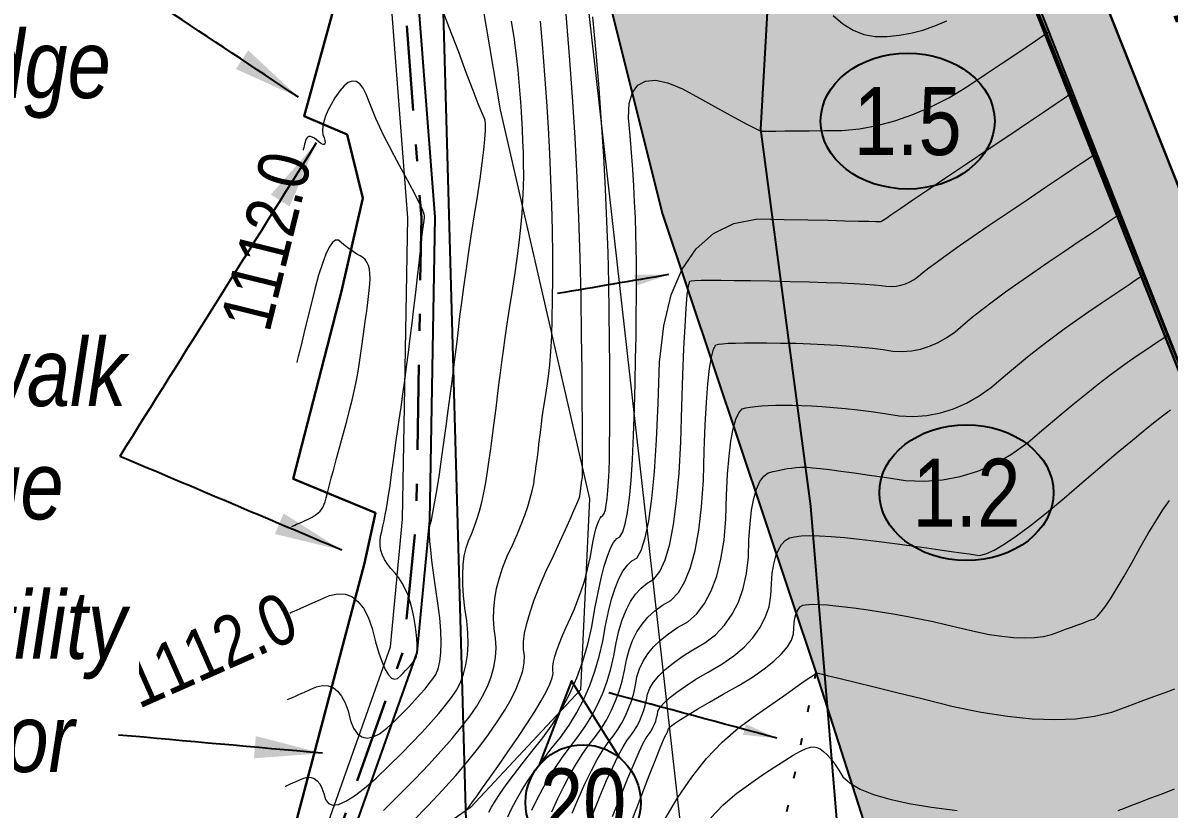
# Model space of a CAD drawing. Extents: x -19176 to -17597, y 5652440 to 5654285.
# Drawn here: x -17854.09 to -17837.2, y 5653167.01 to 5653178.59 of the extents above; entities that cross this region are included whole.
import ezdxf
from ezdxf.enums import TextEntityAlignment as Align

# ---------------------------------------------------------------- set-up
doc = ezdxf.new("R2010")
doc.units = 0
doc.header["$LTSCALE"] = 5
doc.linetypes.add('CENTERLINEX3', pattern=[5, 2.5, -1, 0.5, -1])
doc.linetypes.add('foc-TOPO', pattern=[1, 0.2, -0.8])
for name, color, linetype in [('AS-POWER-BURIED-ATCO PIPELINES', 241, 'foc-POWER_BURIED'), ('AS-ROADS', 254, 'Continuous'), ('CG-NOTES', 7, 'Continuous'), ('L-TITLEDB', 4, 'Continuous'), ('P-ELEVATION', 7, 'Continuous'), ('T-LOW-AREA', 48, 'foc-TOPO')]:
    doc.layers.add(name, color=color, linetype=linetype)
for name, color, linetype, lineweight, true_color in [('AS-STORM', 7, 'foc-STORM', 9, 0x29a300), ('AS-STRUCTURE', 7, 'Continuous', 30, 0x595959), ('AS-TELUS-ATCO PIPELINES', 7, 'foc-TEL', 9, 0xff9c38), ('C-TOPO-MAJR', 7, 'Continuous', 15, 0xd3aa5f), ('C-TOPO-MINR', 7, 'Continuous', 13, 0xe9d5af), ('EXISTING PIPE IP', 7, 'CENTERLINEX3', 30, 0x3800e0)]:
    doc.layers.add(name, color=color, linetype=linetype, lineweight=lineweight, true_color=true_color)
for name, color, linetype, true_color in [('AS-STRUCTURE-H', 7, 'Continuous', 0xa8a8a8), ('AS-STRUCTURE-T', 7, 'Continuous', 0x454545), ('C-TOPO-MAJR-TEXT', 7, 'Continuous', 0x644b1b)]:
    doc.layers.add(name, color=color, linetype=linetype, true_color=true_color)
doc.layers.add('T-ELEVATION', color=48, linetype='Continuous', lineweight=18)
doc.layers.add('T-TEXT', color=48, linetype='Continuous', lineweight=18)
doc.styles.add('0.50', font='ARIALN.TTF', dxfattribs={"height": 0.5})
doc.styles.add('1.0', font='ARIALN.TTF', dxfattribs={"height": 1})
doc.styles.add('80', font='ARIALN.TTF', dxfattribs={"height": 10})
doc.styles.add('80L', font='ARIALN.TTF', dxfattribs={"height": 10})
doc.styles.add('foc-LtypeFont', font='ARIALN.TTF', dxfattribs={"height": 7.35})
doc.styles.get("Standard").update_dxf_attribs({"font": 'ARIALN.TTF'})
doc.linetypes.add('foc-POWER_BURIED', pattern='A,10,-1,["P",foc-LtypeFont,S=0.2,R=0,X=-0.425,Y=-0.75],-2', length=13)
doc.linetypes.add('foc-STORM', pattern='A,10,-1,["ST",foc-LtypeFont,S=0.2,R=0,X=-0.5,Y=-0.75],-2.75', length=13.75)
doc.linetypes.add('foc-TEL', pattern='A,2,-1,["T",foc-LtypeFont,S=0.2,R=0,X=-0.425,Y=-0.75],-1.24,8', length=12.24)
doc.linetypes.add('foc-TOPO-flowdirection-NOLINE', pattern='A,0,[">",foc-LtypeFont,S=0.3,R=0,X=0,Y=-0.945],-20,[">",foc-LtypeFont,S=0.3,R=0,X=0,Y=-0.945],0', length=20)
doc.dimstyles.new('Compass 250', dxfattribs={"dimscale": 0.25, "dimtxt": 0.45, "dimasz": 2, "dimexe": 0.2, "dimexo": 0.0625, "dimgap": 0.5, "dimtad": 0, "dimtih": 1, "dimtoh": 1, "dimzin": 0, "dimdsep": 46, "dimtxsty": '0.50', "dimcen": 0.1, "dimse1": 1, "dimse2": 1, "dimclrd": 256, "dimclrt": 256, "dimaunit": 1, "dimadec": 4, "dimazin": 0, "dimtfac": 0.06, "dimtofl": 0, "dimtmove": 0, "dimatfit": 0, "dimfxl": 0.2, "dimtolj": 1, "dimtzin": 0, "dimlwd": -1, "dimarcsym": 0})
doc.dimstyles.new('Compass 500', dxfattribs={"dimscale": 0.5, "dimtxt": 0.9, "dimasz": 2, "dimexe": 0.2, "dimexo": 0.0625, "dimgap": 0.5, "dimtad": 0, "dimtih": 1, "dimtoh": 1, "dimzin": 0, "dimdsep": 46, "dimtxsty": '1.0', "dimcen": 0.1, "dimse1": 1, "dimse2": 1, "dimclrd": 256, "dimclrt": 256, "dimaunit": 1, "dimadec": 4, "dimazin": 0, "dimtfac": 0.06, "dimtofl": 0, "dimtmove": 0, "dimatfit": 0, "dimfxl": 0.2, "dimtolj": 1, "dimtzin": 0, "dimlwd": -1, "dimarcsym": 0})

# ---------------------------------------------------------------- blocks, each defined once
blk = doc.blocks.new('*U72')
at = {"layer": 'P-ELEVATION'}
h = blk.add_hatch(color=111, dxfattribs=at)
h.dxf.hatch_style = 1
edge = h.paths.add_edge_path()
edge.add_ellipse((0, 0), major_axis=(-12.83, 0), ratio=0.779302, start_angle=0, end_angle=360)
at = {"layer": 'P-ELEVATION', "color": 7, "flags": 128}
blk.add_lwpolyline([(0, 0, 12.5, 0, 0), (-21.62, -1.21, 0, 0, 0)], format="xyseb", dxfattribs=at)
at = {"layer": 'P-ELEVATION', "color": 7}
blk.add_ellipse((0, 0), major_axis=(-12.83, 0), ratio=0.779302, dxfattribs=at)
at = {"layer": 'P-ELEVATION', "style": '80'}
blk.add_attdef('ELEVATION', text='', height=10, dxfattribs=at).set_placement((0, 0), align=Align.MIDDLE_CENTER)
blk = doc.blocks.new('*U71')
at = {"layer": 'P-ELEVATION'}
h = blk.add_hatch(color=111, dxfattribs=at)
h.dxf.hatch_style = 1
edge = h.paths.add_edge_path()
edge.add_ellipse((0, 0), major_axis=(-12.83, 0), ratio=0.779302, start_angle=0, end_angle=360)
at = {"layer": 'P-ELEVATION', "color": 7, "flags": 128}
blk.add_lwpolyline([(0, 0, 12.5, 0, 0), (-22.94, -2.01, 0, 0, 0)], format="xyseb", dxfattribs=at)
at = {"layer": 'P-ELEVATION', "color": 7}
blk.add_ellipse((0, 0), major_axis=(-12.83, 0), ratio=0.779302, dxfattribs=at)
at = {"layer": 'P-ELEVATION', "style": '80'}
blk.add_attdef('ELEVATION', text='', height=10, dxfattribs=at).set_placement((0, 0), align=Align.MIDDLE_CENTER)
blk = doc.blocks.new('*U108')
at = {"layer": 'CG-NOTES', "color": 182}
blk.add_lwpolyline([(5.41, 6.54), (-1.7, 17.92), (-6.54, 5.41)], dxfattribs=at)
blk.add_circle((0, 0), 8.49, dxfattribs=at)
at = {"color": 182, "style": '80L'}
blk.add_attdef('#', text='', height=10, dxfattribs=at).set_placement((0, 0), align=Align.MIDDLE_CENTER)

msp = doc.modelspace()

# ---------------------------------------------------------------- hatches: boundary and pattern name
at = {"layer": 'AS-ROADS'}
h = msp.add_hatch(color=256, dxfattribs=at)
h.dxf.hatch_style = 1
h.paths.add_polyline_path([(-17840.001, 5653181.093), (-17842.223, 5653186.461), (-17843.867, 5653190.672), (-17846.072, 5653188.743), (-17848.06, 5653187.446), (-17846.232, 5653182.05), (-17844.662, 5653175.77), (-17842.4, 5653169.028), (-17840.078, 5653161.789), (-17839.028, 5653157.772), (-17837.646, 5653155.027), (-17834.845, 5653152.543), (-17831.983, 5653151.268), (-17828.673, 5653150.66), (-17821.175, 5653150.398), (-17813.473, 5653150.538), (-17810.145, 5653150.42), (-17811.091, 5653159.359), (-17821.638, 5653158.939), (-17829.943, 5653158.678), (-17830.923, 5653158.858), (-17831.391, 5653159.511), (-17833.314, 5653164.083), (-17834.986, 5653168.263), (-17836.41, 5653171.965)])
at = {"layer": 'AS-STRUCTURE-H'}
h = msp.add_hatch(color=256, dxfattribs=at)
h.dxf.hatch_style = 1
h.paths.add_polyline_path([(-17834.056, 5653168.633), (-17841.293, 5653186.831), (-17842.223, 5653186.461), (-17834.986, 5653168.263)])

# ---------------------------------------------------------------- linework, layer by layer
at = {"layer": 'AS-POWER-BURIED-ATCO PIPELINES', "ltscale": 0.1, "flags": 128}
for points in [[(-17842.356, 5653149.3), (-17842.04, 5653153.339), (-17841.73, 5653156.326), (-17841.623, 5653157.269), (-17841.679, 5653160.129), (-17841.923, 5653164.799), (-17842.478, 5653171.47), (-17843.212, 5653177.021), (-17843.006, 5653180.646), (-17842.461, 5653183.908), (-17843.217, 5653186.139)], [(-17849.695, 5653165.318), (-17848.279, 5653169.316), (-17848.092, 5653171.26), (-17848.014, 5653175.728), (-17848.481, 5653181.82), (-17848.65, 5653183.453)]]:
    msp.add_lwpolyline(points, dxfattribs=at)
at = {"layer": 'AS-ROADS', "flags": 128}
msp.add_lwpolyline([(-17848.06, 5653187.446), (-17846.232, 5653182.05), (-17844.662, 5653175.77), (-17842.4, 5653169.028), (-17840.078, 5653161.789), (-17839.028, 5653157.772), (-17837.646, 5653155.027), (-17834.845, 5653152.543), (-17831.983, 5653151.268), (-17828.673, 5653150.66), (-17821.175, 5653150.398), (-17813.473, 5653150.538), (-17810.145, 5653150.42), (-17811.091, 5653159.359), (-17821.638, 5653158.939), (-17829.943, 5653158.678), (-17830.923, 5653158.858), (-17831.391, 5653159.511), (-17833.314, 5653164.083), (-17834.986, 5653168.263), (-17836.41, 5653171.965), (-17840.001, 5653181.093), (-17842.223, 5653186.461), (-17843.867, 5653190.672)], dxfattribs=at)
at = {"layer": 'AS-STORM', "ltscale": 0.1, "flags": 128}
msp.add_lwpolyline([(-17847.039, 5653190.174), (-17842.334, 5653148.478), (-17801.054, 5653161.664), (-17801.618, 5653168.568)], dxfattribs=at)
at = {"layer": 'AS-STRUCTURE', "flags": 128}
msp.add_lwpolyline([(-17848.525, 5653187.15), (-17848.492, 5653182.497), (-17849.943, 5653177.217), (-17849.309, 5653176.946), (-17849.078, 5653176.007), (-17849.393, 5653174.64), (-17850.104, 5653171.873), (-17848.893, 5653171.376), (-17849.054, 5653170.633), (-17853.547, 5653153.642)], dxfattribs=at)
msp.add_lwpolyline([(-17834.056, 5653168.633), (-17841.293, 5653186.831), (-17842.223, 5653186.461), (-17834.986, 5653168.263)], close=True, dxfattribs=at)
at = {"layer": 'AS-TELUS-ATCO PIPELINES', "ltscale": 0.1, "flags": 128}
msp.add_lwpolyline([(-17850.076, 5653165.439), (-17848.672, 5653169.403), (-17848.491, 5653171.283), (-17848.415, 5653175.716), (-17848.88, 5653181.784), (-17849.055, 5653183.483)], dxfattribs=at)
at = {"layer": 'C-TOPO-MAJR', "flags": 128}
for points in [[(-17847.547, 5653167.006), (-17847.536, 5653167.016), (-17847.508, 5653167.053), (-17847.461, 5653167.117), (-17847.395, 5653167.208), (-17847.312, 5653167.325), (-17847.21, 5653167.47), (-17847.09, 5653167.641), (-17846.952, 5653167.84), (-17846.796, 5653168.065), (-17846.66, 5653168.267), (-17846.544, 5653168.448), (-17846.449, 5653168.605), (-17846.375, 5653168.74), (-17846.32, 5653168.853), (-17846.286, 5653168.944), (-17846.273, 5653169.011), (-17846.28, 5653169.057), (-17846.278, 5653169.113), (-17846.267, 5653169.181), (-17846.248, 5653169.261), (-17846.219, 5653169.352), (-17846.182, 5653169.454), (-17846.137, 5653169.567), (-17846.082, 5653169.692), (-17846.019, 5653169.828), (-17845.961, 5653169.963), (-17845.908, 5653170.095), (-17845.86, 5653170.226), (-17845.818, 5653170.355), (-17845.782, 5653170.483), (-17845.75, 5653170.608), (-17845.724, 5653170.732), (-17845.704, 5653170.854), (-17845.683, 5653170.963), (-17845.663, 5653171.057), (-17845.642, 5653171.138), (-17845.621, 5653171.205), (-17845.601, 5653171.258), (-17845.58, 5653171.297), (-17845.56, 5653171.322), (-17845.539, 5653171.334), (-17845.521, 5653171.366), (-17845.504, 5653171.419), (-17845.49, 5653171.492), (-17845.477, 5653171.586), (-17845.466, 5653171.701), (-17845.457, 5653171.835), (-17845.45, 5653171.991), (-17845.445, 5653172.167), (-17845.442, 5653172.376), (-17845.439, 5653172.617), (-17845.438, 5653172.892), (-17845.439, 5653173.199), (-17845.44, 5653173.539), (-17845.443, 5653173.912), (-17845.447, 5653174.318), (-17845.453, 5653174.756), (-17845.464, 5653175.206), (-17845.48, 5653175.668), (-17845.501, 5653176.141), (-17845.528, 5653176.625), (-17845.56, 5653177.122), (-17845.597, 5653177.629), (-17845.639, 5653178.148), (-17845.686, 5653178.679)], [(-17842.145, 5653178.699), (-17842.002, 5653178.574), (-17841.852, 5653178.48), (-17841.693, 5653178.418), (-17841.526, 5653178.388), (-17841.351, 5653178.389), (-17841.176, 5653178.406), (-17841, 5653178.437), (-17840.824, 5653178.483), (-17840.648, 5653178.543), (-17840.471, 5653178.619)], [(-17850.155, 5653169.899), (-17850.155, 5653169.899), (-17850.139, 5653169.906), (-17850.106, 5653169.921), (-17850.057, 5653169.942), (-17849.992, 5653169.971), (-17849.911, 5653170.007), (-17849.814, 5653170.05), (-17849.7, 5653170.1), (-17849.57, 5653170.158), (-17849.45, 5653170.184), (-17849.34, 5653170.178), (-17849.24, 5653170.14), (-17849.15, 5653170.071), (-17849.07, 5653169.97), (-17849, 5653169.837), (-17848.94, 5653169.673), (-17848.891, 5653169.477), (-17848.842, 5653169.31), (-17848.794, 5653169.174), (-17848.747, 5653169.066), (-17848.7, 5653168.989), (-17848.655, 5653168.941), (-17848.61, 5653168.923), (-17848.567, 5653168.934), (-17848.524, 5653168.976), (-17848.485, 5653169.014), (-17848.448, 5653169.051), (-17848.415, 5653169.086), (-17848.386, 5653169.118), (-17848.36, 5653169.148), (-17848.337, 5653169.176), (-17848.317, 5653169.201), (-17848.301, 5653169.225), (-17848.289, 5653169.26), (-17848.281, 5653169.307), (-17848.278, 5653169.367), (-17848.279, 5653169.438), (-17848.284, 5653169.521), (-17848.294, 5653169.617), (-17848.307, 5653169.724), (-17848.326, 5653169.843), (-17848.349, 5653169.956), (-17848.378, 5653170.062), (-17848.412, 5653170.16), (-17848.452, 5653170.253), (-17848.496, 5653170.338), (-17848.547, 5653170.417), (-17848.602, 5653170.488), (-17848.663, 5653170.553), (-17848.715, 5653170.619), (-17848.756, 5653170.686), (-17848.788, 5653170.753), (-17848.81, 5653170.821), (-17848.822, 5653170.89), (-17848.824, 5653170.959), (-17848.816, 5653171.03), (-17848.799, 5653171.101), (-17848.781, 5653171.177), (-17848.764, 5653171.258), (-17848.748, 5653171.345), (-17848.731, 5653171.437), (-17848.715, 5653171.533), (-17848.698, 5653171.636), (-17848.682, 5653171.743), (-17848.667, 5653171.855), (-17848.649, 5653171.978), (-17848.631, 5653172.111), (-17848.61, 5653172.254), (-17848.589, 5653172.407), (-17848.566, 5653172.571), (-17848.541, 5653172.744), (-17848.515, 5653172.928), (-17848.487, 5653173.122), (-17848.46, 5653173.321), (-17848.433, 5653173.525), (-17848.406, 5653173.734), (-17848.379, 5653173.947), (-17848.352, 5653174.165), (-17848.325, 5653174.388), (-17848.299, 5653174.616), (-17848.272, 5653174.849), (-17848.249, 5653175.055), (-17848.228, 5653175.234), (-17848.211, 5653175.386), (-17848.196, 5653175.51), (-17848.185, 5653175.608), (-17848.176, 5653175.679), (-17848.171, 5653175.723), (-17848.168, 5653175.74), (-17848.176, 5653175.774), (-17848.195, 5653175.824), (-17848.225, 5653175.892), (-17848.266, 5653175.977), (-17848.318, 5653176.079), (-17848.381, 5653176.198), (-17848.454, 5653176.334), (-17848.539, 5653176.487), (-17848.618, 5653176.635), (-17848.692, 5653176.778), (-17848.761, 5653176.917), (-17848.825, 5653177.051), (-17848.884, 5653177.181), (-17848.937, 5653177.305), (-17848.985, 5653177.425), (-17849.028, 5653177.541), (-17849.075, 5653177.629), (-17849.124, 5653177.69), (-17849.177, 5653177.723), (-17849.233, 5653177.73), (-17849.292, 5653177.709), (-17849.354, 5653177.661), (-17849.419, 5653177.586), (-17849.488, 5653177.484), (-17849.546, 5653177.388), (-17849.593, 5653177.298), (-17849.629, 5653177.215), (-17849.654, 5653177.138), (-17849.669, 5653177.068), (-17849.672, 5653177.004), (-17849.665, 5653176.946), (-17849.647, 5653176.895), (-17849.637, 5653176.854), (-17849.633, 5653176.824), (-17849.636, 5653176.805), (-17849.646, 5653176.796), (-17849.663, 5653176.797), (-17849.688, 5653176.809), (-17849.719, 5653176.831), (-17849.758, 5653176.864), (-17849.792, 5653176.889), (-17849.823, 5653176.905), (-17849.85, 5653176.913), (-17849.874, 5653176.913), (-17849.893, 5653176.904), (-17849.909, 5653176.888), (-17849.921, 5653176.863), (-17849.929, 5653176.829), (-17849.936, 5653176.8), (-17849.942, 5653176.775), (-17849.948, 5653176.754), (-17849.952, 5653176.737), (-17849.955, 5653176.725), (-17849.957, 5653176.717), (-17849.958, 5653176.712), (-17849.958, 5653176.712)], [(-17843.953, 5653166.877), (-17843.766, 5653167.074), (-17843.568, 5653167.246), (-17843.361, 5653167.394), (-17843.174, 5653167.524), (-17843.007, 5653167.636), (-17842.861, 5653167.73), (-17842.735, 5653167.806), (-17842.629, 5653167.863), (-17842.544, 5653167.903), (-17842.479, 5653167.925), (-17842.434, 5653167.929), (-17842.387, 5653167.919), (-17842.338, 5653167.897), (-17842.288, 5653167.861), (-17842.235, 5653167.812), (-17842.18, 5653167.75), (-17842.123, 5653167.675), (-17842.065, 5653167.587), (-17842.004, 5653167.485), (-17841.898, 5653167.392), (-17841.747, 5653167.306), (-17841.552, 5653167.227), (-17841.312, 5653167.157), (-17841.026, 5653167.094), (-17840.696, 5653167.039), (-17840.321, 5653166.991)], [(-17837.948, 5653166.992), (-17837.855, 5653167.028), (-17837.744, 5653167.071), (-17837.615, 5653167.12), (-17837.467, 5653167.176), (-17837.3, 5653167.239), (-17837.115, 5653167.309)]]:
    msp.add_lwpolyline(points, dxfattribs=at)
at = {"layer": 'C-TOPO-MINR', "flags": 128}
for points in [[(-17850.188, 5653168.624), (-17850.188, 5653168.624), (-17850.176, 5653168.629), (-17850.152, 5653168.64), (-17850.116, 5653168.656), (-17850.069, 5653168.677), (-17850.009, 5653168.703), (-17849.937, 5653168.735), (-17849.854, 5653168.772), (-17849.758, 5653168.814), (-17849.67, 5653168.833), (-17849.589, 5653168.828), (-17849.516, 5653168.801), (-17849.45, 5653168.75), (-17849.392, 5653168.676), (-17849.34, 5653168.578), (-17849.296, 5653168.458), (-17849.26, 5653168.314), (-17849.213, 5653168.202), (-17849.157, 5653168.122), (-17849.09, 5653168.074), (-17849.014, 5653168.058), (-17848.927, 5653168.074), (-17848.831, 5653168.122), (-17848.724, 5653168.202), (-17848.607, 5653168.314), (-17848.5, 5653168.42), (-17848.401, 5653168.52), (-17848.312, 5653168.614), (-17848.231, 5653168.702), (-17848.16, 5653168.783), (-17848.098, 5653168.859), (-17848.044, 5653168.929), (-17848, 5653168.993), (-17847.966, 5653169.078), (-17847.942, 5653169.185), (-17847.927, 5653169.313), (-17847.923, 5653169.463), (-17847.929, 5653169.635), (-17847.945, 5653169.828), (-17847.97, 5653170.043), (-17848.006, 5653170.279), (-17848.036, 5653170.489), (-17848.06, 5653170.672), (-17848.078, 5653170.829), (-17848.091, 5653170.959), (-17848.097, 5653171.063), (-17848.097, 5653171.141), (-17848.092, 5653171.191), (-17848.08, 5653171.216), (-17848.066, 5653171.268), (-17848.049, 5653171.348), (-17848.029, 5653171.456), (-17848.005, 5653171.591), (-17847.979, 5653171.755), (-17847.95, 5653171.946), (-17847.918, 5653172.165), (-17847.883, 5653172.411), (-17847.85, 5653172.649), (-17847.819, 5653172.879), (-17847.789, 5653173.099), (-17847.762, 5653173.311), (-17847.736, 5653173.515), (-17847.712, 5653173.71), (-17847.69, 5653173.896), (-17847.67, 5653174.073), (-17847.647, 5653174.266), (-17847.62, 5653174.473), (-17847.59, 5653174.695), (-17847.557, 5653174.933), (-17847.52, 5653175.185), (-17847.48, 5653175.452), (-17847.437, 5653175.734), (-17847.39, 5653176.031), (-17847.351, 5653176.294), (-17847.319, 5653176.523), (-17847.295, 5653176.717), (-17847.278, 5653176.878), (-17847.269, 5653177.004), (-17847.268, 5653177.096), (-17847.273, 5653177.154), (-17847.287, 5653177.178), (-17847.321, 5653177.26), (-17847.376, 5653177.398), (-17847.451, 5653177.593), (-17847.548, 5653177.845), (-17847.665, 5653178.155), (-17847.803, 5653178.521), (-17847.962, 5653178.944)], [(-17850.221, 5653167.349), (-17850.221, 5653167.349), (-17850.213, 5653167.352), (-17850.198, 5653167.359), (-17850.175, 5653167.369), (-17850.145, 5653167.382), (-17850.107, 5653167.399), (-17850.061, 5653167.419), (-17850.008, 5653167.443), (-17849.947, 5653167.47), (-17849.891, 5653167.482), (-17849.839, 5653167.479), (-17849.793, 5653167.461), (-17849.751, 5653167.429), (-17849.713, 5653167.382), (-17849.68, 5653167.32), (-17849.653, 5653167.243), (-17849.629, 5653167.151), (-17849.585, 5653167.093), (-17849.52, 5653167.07), (-17849.434, 5653167.082), (-17849.327, 5653167.127), (-17849.199, 5653167.207), (-17849.051, 5653167.321), (-17848.881, 5653167.47), (-17848.691, 5653167.652), (-17848.515, 5653167.825), (-17848.354, 5653167.989), (-17848.208, 5653168.142), (-17848.077, 5653168.285), (-17847.96, 5653168.419), (-17847.858, 5653168.543), (-17847.771, 5653168.657), (-17847.699, 5653168.761), (-17847.639, 5653168.875), (-17847.592, 5653169.001), (-17847.558, 5653169.136), (-17847.536, 5653169.283), (-17847.527, 5653169.439), (-17847.53, 5653169.607), (-17847.546, 5653169.785), (-17847.575, 5653169.973), (-17847.594, 5653170.15), (-17847.605, 5653170.315), (-17847.606, 5653170.468), (-17847.598, 5653170.61), (-17847.582, 5653170.74), (-17847.556, 5653170.857), (-17847.521, 5653170.964), (-17847.477, 5653171.058), (-17847.436, 5653171.162), (-17847.397, 5653171.275), (-17847.36, 5653171.398), (-17847.326, 5653171.53), (-17847.295, 5653171.671), (-17847.266, 5653171.822), (-17847.239, 5653171.983), (-17847.215, 5653172.153), (-17847.192, 5653172.316), (-17847.171, 5653172.474), (-17847.15, 5653172.626), (-17847.131, 5653172.772), (-17847.114, 5653172.913), (-17847.097, 5653173.047), (-17847.082, 5653173.175), (-17847.068, 5653173.297), (-17847.051, 5653173.436), (-17847.031, 5653173.592), (-17847.007, 5653173.764), (-17846.98, 5653173.953), (-17846.95, 5653174.158), (-17846.916, 5653174.38), (-17846.879, 5653174.619), (-17846.839, 5653174.874), (-17846.805, 5653175.118), (-17846.775, 5653175.351), (-17846.751, 5653175.573), (-17846.732, 5653175.783), (-17846.718, 5653175.982), (-17846.71, 5653176.17), (-17846.707, 5653176.347), (-17846.709, 5653176.512), (-17846.712, 5653176.679), (-17846.718, 5653176.848), (-17846.725, 5653177.018), (-17846.734, 5653177.189), (-17846.745, 5653177.363), (-17846.758, 5653177.538), (-17846.772, 5653177.714), (-17846.788, 5653177.893), (-17846.812, 5653178.102), (-17846.845, 5653178.342), (-17846.885, 5653178.613)], [(-17848.774, 5653166.991), (-17848.531, 5653167.231), (-17848.307, 5653167.457), (-17848.104, 5653167.67), (-17847.922, 5653167.869), (-17847.76, 5653168.054), (-17847.619, 5653168.226), (-17847.498, 5653168.384), (-17847.398, 5653168.529), (-17847.313, 5653168.673), (-17847.243, 5653168.816), (-17847.188, 5653168.959), (-17847.149, 5653169.102), (-17847.125, 5653169.244), (-17847.115, 5653169.386), (-17847.122, 5653169.527), (-17847.143, 5653169.668), (-17847.152, 5653169.812), (-17847.149, 5653169.958), (-17847.134, 5653170.108), (-17847.106, 5653170.26), (-17847.066, 5653170.416), (-17847.014, 5653170.574), (-17846.95, 5653170.736), (-17846.874, 5653170.9), (-17846.805, 5653171.055), (-17846.744, 5653171.202), (-17846.692, 5653171.34), (-17846.647, 5653171.468), (-17846.61, 5653171.588), (-17846.581, 5653171.699), (-17846.56, 5653171.801), (-17846.547, 5653171.894), (-17846.534, 5653171.984), (-17846.522, 5653172.07), (-17846.511, 5653172.154), (-17846.501, 5653172.234), (-17846.491, 5653172.31), (-17846.482, 5653172.384), (-17846.474, 5653172.454), (-17846.466, 5653172.521), (-17846.457, 5653172.597), (-17846.446, 5653172.683), (-17846.433, 5653172.777), (-17846.418, 5653172.88), (-17846.401, 5653172.993), (-17846.383, 5653173.115), (-17846.363, 5653173.245), (-17846.341, 5653173.385), (-17846.322, 5653173.554), (-17846.307, 5653173.751), (-17846.295, 5653173.977), (-17846.286, 5653174.231), (-17846.281, 5653174.514), (-17846.279, 5653174.825), (-17846.28, 5653175.165), (-17846.285, 5653175.534), (-17846.294, 5653175.906), (-17846.306, 5653176.282), (-17846.322, 5653176.661), (-17846.342, 5653177.044), (-17846.366, 5653177.431), (-17846.394, 5653177.821), (-17846.426, 5653178.215), (-17846.462, 5653178.612)], [(-17848.341, 5653166.833), (-17848.114, 5653167.066), (-17847.903, 5653167.292), (-17847.709, 5653167.509), (-17847.531, 5653167.718), (-17847.37, 5653167.919), (-17847.225, 5653168.112), (-17847.097, 5653168.297), (-17846.986, 5653168.47), (-17846.894, 5653168.632), (-17846.819, 5653168.782), (-17846.762, 5653168.921), (-17846.722, 5653169.049), (-17846.701, 5653169.165), (-17846.697, 5653169.269), (-17846.711, 5653169.362), (-17846.71, 5653169.473), (-17846.693, 5653169.601), (-17846.661, 5653169.747), (-17846.614, 5653169.911), (-17846.551, 5653170.092), (-17846.473, 5653170.291), (-17846.379, 5653170.508), (-17846.27, 5653170.742), (-17846.175, 5653170.949), (-17846.092, 5653171.129), (-17846.023, 5653171.281), (-17845.968, 5653171.407), (-17845.925, 5653171.505), (-17845.896, 5653171.575), (-17845.881, 5653171.619), (-17845.878, 5653171.635), (-17845.876, 5653171.651), (-17845.874, 5653171.666), (-17845.872, 5653171.681), (-17845.87, 5653171.695), (-17845.869, 5653171.708), (-17845.867, 5653171.721), (-17845.866, 5653171.733), (-17845.864, 5653171.745), (-17845.863, 5653171.758), (-17845.861, 5653171.773), (-17845.858, 5653171.79), (-17845.856, 5653171.808), (-17845.853, 5653171.828), (-17845.85, 5653171.849), (-17845.846, 5653171.872), (-17845.842, 5653171.896), (-17845.84, 5653171.989), (-17845.839, 5653172.151), (-17845.839, 5653172.381), (-17845.841, 5653172.679), (-17845.844, 5653173.045), (-17845.848, 5653173.481), (-17845.854, 5653173.984), (-17845.862, 5653174.556), (-17845.875, 5653175.133), (-17845.894, 5653175.716), (-17845.919, 5653176.305), (-17845.951, 5653176.899), (-17845.988, 5653177.499), (-17846.031, 5653178.104), (-17846.08, 5653178.715)], [(-17847.222, 5653166.968), (-17847.184, 5653167.041), (-17847.128, 5653167.131), (-17847.055, 5653167.241), (-17846.964, 5653167.368), (-17846.855, 5653167.514), (-17846.729, 5653167.677), (-17846.586, 5653167.86), (-17846.425, 5653168.06), (-17846.278, 5653168.269), (-17846.146, 5653168.486), (-17846.028, 5653168.712), (-17845.925, 5653168.946), (-17845.836, 5653169.188), (-17845.762, 5653169.439), (-17845.702, 5653169.698), (-17845.657, 5653169.966), (-17845.611, 5653170.203), (-17845.566, 5653170.411), (-17845.52, 5653170.588), (-17845.474, 5653170.735), (-17845.428, 5653170.852), (-17845.382, 5653170.938), (-17845.336, 5653170.995), (-17845.289, 5653171.021), (-17845.247, 5653171.094), (-17845.21, 5653171.214), (-17845.176, 5653171.381), (-17845.147, 5653171.593), (-17845.123, 5653171.853), (-17845.103, 5653172.159), (-17845.087, 5653172.512), (-17845.076, 5653172.912), (-17845.066, 5653173.288), (-17845.058, 5653173.641), (-17845.052, 5653173.971), (-17845.048, 5653174.278), (-17845.046, 5653174.562), (-17845.045, 5653174.823), (-17845.046, 5653175.06), (-17845.048, 5653175.275), (-17845.054, 5653175.494), (-17845.062, 5653175.72), (-17845.072, 5653175.951), (-17845.085, 5653176.188), (-17845.101, 5653176.43), (-17845.119, 5653176.679), (-17845.139, 5653176.932), (-17845.163, 5653177.192), (-17845.152, 5653177.401), (-17845.106, 5653177.561), (-17845.027, 5653177.672), (-17844.914, 5653177.732), (-17844.766, 5653177.743), (-17844.584, 5653177.705), (-17844.368, 5653177.616), (-17844.117, 5653177.478), (-17843.897, 5653177.358), (-17843.708, 5653177.254), (-17843.548, 5653177.168), (-17843.419, 5653177.099), (-17843.32, 5653177.047), (-17843.251, 5653177.012), (-17843.212, 5653176.995), (-17843.204, 5653176.995), (-17843.164, 5653176.995), (-17843.094, 5653176.995), (-17842.992, 5653176.996), (-17842.859, 5653176.997), (-17842.695, 5653176.998), (-17842.5, 5653177), (-17842.274, 5653177.002), (-17842.017, 5653177.005), (-17841.758, 5653177.029), (-17841.498, 5653177.076), (-17841.236, 5653177.145), (-17840.973, 5653177.237), (-17840.709, 5653177.351), (-17840.442, 5653177.487), (-17840.175, 5653177.645), (-17839.906, 5653177.826), (-17839.67, 5653177.984), (-17839.469, 5653178.12), (-17839.301, 5653178.233), (-17839.166, 5653178.323), (-17839.065, 5653178.391), (-17838.998, 5653178.436), (-17838.964, 5653178.459), (-17838.964, 5653178.459)], [(-17850.122, 5653171.175), (-17850.122, 5653171.175), (-17850.115, 5653171.178), (-17850.101, 5653171.184), (-17850.08, 5653171.193), (-17850.053, 5653171.205), (-17850.018, 5653171.221), (-17849.976, 5653171.239), (-17849.928, 5653171.26), (-17849.872, 5653171.285), (-17849.823, 5653171.311), (-17849.779, 5653171.339), (-17849.741, 5653171.368), (-17849.708, 5653171.399), (-17849.681, 5653171.431), (-17849.66, 5653171.465), (-17849.645, 5653171.5), (-17849.635, 5653171.538), (-17849.62, 5653171.594), (-17849.6, 5653171.671), (-17849.574, 5653171.767), (-17849.543, 5653171.884), (-17849.506, 5653172.019), (-17849.464, 5653172.175), (-17849.416, 5653172.35), (-17849.363, 5653172.546), (-17849.315, 5653172.725), (-17849.273, 5653172.887), (-17849.236, 5653173.034), (-17849.205, 5653173.164), (-17849.179, 5653173.278), (-17849.159, 5653173.376), (-17849.144, 5653173.458), (-17849.135, 5653173.524), (-17849.126, 5653173.59), (-17849.116, 5653173.657), (-17849.107, 5653173.725), (-17849.097, 5653173.794), (-17849.087, 5653173.863), (-17849.077, 5653173.934), (-17849.067, 5653174.005), (-17849.057, 5653174.077), (-17849.047, 5653174.151), (-17849.036, 5653174.228), (-17849.026, 5653174.307), (-17849.016, 5653174.389), (-17849.006, 5653174.473), (-17848.995, 5653174.559), (-17848.985, 5653174.648), (-17848.975, 5653174.739), (-17848.971, 5653174.821), (-17848.973, 5653174.895), (-17848.981, 5653174.96), (-17848.996, 5653175.016), (-17849.017, 5653175.064), (-17849.044, 5653175.103), (-17849.078, 5653175.134), (-17849.117, 5653175.156), (-17849.157, 5653175.179), (-17849.197, 5653175.204), (-17849.237, 5653175.231), (-17849.277, 5653175.259), (-17849.317, 5653175.289), (-17849.357, 5653175.32), (-17849.397, 5653175.353), (-17849.437, 5653175.387), (-17849.48, 5653175.388), (-17849.525, 5653175.353), (-17849.572, 5653175.285), (-17849.622, 5653175.182), (-17849.674, 5653175.045), (-17849.729, 5653174.873), (-17849.786, 5653174.667), (-17849.845, 5653174.427), (-17849.897, 5653174.217), (-17849.941, 5653174.036), (-17849.978, 5653173.886), (-17850.008, 5653173.766), (-17850.03, 5653173.676), (-17850.045, 5653173.616), (-17850.052, 5653173.586), (-17850.052, 5653173.586)], [(-17845.398, 5653166.904), (-17845.277, 5653167.209), (-17845.172, 5653167.469), (-17845.081, 5653167.684), (-17845.006, 5653167.855), (-17844.946, 5653167.981), (-17844.901, 5653168.063), (-17844.871, 5653168.1), (-17844.844, 5653168.139), (-17844.819, 5653168.179), (-17844.798, 5653168.221), (-17844.778, 5653168.264), (-17844.762, 5653168.309), (-17844.748, 5653168.356), (-17844.737, 5653168.404), (-17844.729, 5653168.454), (-17844.696, 5653168.511), (-17844.639, 5653168.577), (-17844.558, 5653168.652), (-17844.453, 5653168.734), (-17844.323, 5653168.824), (-17844.169, 5653168.923), (-17843.991, 5653169.03), (-17843.788, 5653169.145), (-17843.611, 5653169.268), (-17843.458, 5653169.398), (-17843.329, 5653169.535), (-17843.226, 5653169.679), (-17843.147, 5653169.831), (-17843.092, 5653169.99), (-17843.063, 5653170.156), (-17843.058, 5653170.33), (-17843.045, 5653170.484), (-17843.023, 5653170.619), (-17842.993, 5653170.735), (-17842.954, 5653170.831), (-17842.908, 5653170.908), (-17842.853, 5653170.966), (-17842.789, 5653171.004), (-17842.717, 5653171.022), (-17842.62, 5653171.034), (-17842.498, 5653171.039), (-17842.35, 5653171.037), (-17842.178, 5653171.028), (-17841.98, 5653171.011), (-17841.758, 5653170.988), (-17841.51, 5653170.958), (-17841.236, 5653170.921), (-17840.989, 5653170.887), (-17840.768, 5653170.857), (-17840.574, 5653170.83), (-17840.405, 5653170.807), (-17840.262, 5653170.787), (-17840.145, 5653170.77), (-17840.055, 5653170.757), (-17839.99, 5653170.747), (-17839.897, 5653170.77), (-17839.776, 5653170.825), (-17839.626, 5653170.914), (-17839.447, 5653171.034), (-17839.24, 5653171.188), (-17839.005, 5653171.374), (-17838.741, 5653171.592), (-17838.448, 5653171.844), (-17838.184, 5653172.069), (-17837.947, 5653172.27), (-17837.737, 5653172.445), (-17837.556, 5653172.594), (-17837.402, 5653172.718), (-17837.275, 5653172.817), (-17837.177, 5653172.89)], [(-17845.1, 5653166.881), (-17844.968, 5653167.221), (-17844.858, 5653167.507), (-17844.767, 5653167.737), (-17844.698, 5653167.912), (-17844.649, 5653168.032), (-17844.62, 5653168.097), (-17844.612, 5653168.107), (-17844.605, 5653168.117), (-17844.598, 5653168.128), (-17844.593, 5653168.139), (-17844.587, 5653168.151), (-17844.583, 5653168.163), (-17844.579, 5653168.175), (-17844.576, 5653168.188), (-17844.574, 5653168.201), (-17844.544, 5653168.229), (-17844.485, 5653168.272), (-17844.398, 5653168.329), (-17844.282, 5653168.4), (-17844.139, 5653168.487), (-17843.967, 5653168.587), (-17843.767, 5653168.703), (-17843.538, 5653168.833), (-17843.338, 5653168.957), (-17843.166, 5653169.076), (-17843.023, 5653169.19), (-17842.907, 5653169.298), (-17842.82, 5653169.401), (-17842.761, 5653169.499), (-17842.73, 5653169.591), (-17842.728, 5653169.677), (-17842.721, 5653169.754), (-17842.71, 5653169.821), (-17842.695, 5653169.879), (-17842.676, 5653169.927), (-17842.653, 5653169.965), (-17842.626, 5653169.994), (-17842.594, 5653170.013), (-17842.558, 5653170.022), (-17842.504, 5653170.027), (-17842.433, 5653170.028), (-17842.344, 5653170.025), (-17842.237, 5653170.018), (-17842.112, 5653170.006), (-17841.969, 5653169.99), (-17841.809, 5653169.97), (-17841.63, 5653169.946), (-17841.448, 5653169.918), (-17841.261, 5653169.887), (-17841.07, 5653169.852), (-17840.874, 5653169.814), (-17840.674, 5653169.772), (-17840.47, 5653169.727), (-17840.261, 5653169.678), (-17840.049, 5653169.626), (-17839.849, 5653169.585), (-17839.663, 5653169.556), (-17839.489, 5653169.538), (-17839.329, 5653169.532), (-17839.182, 5653169.537), (-17839.049, 5653169.554), (-17838.928, 5653169.583), (-17838.821, 5653169.623), (-17838.723, 5653169.659), (-17838.634, 5653169.692), (-17838.555, 5653169.721), (-17838.485, 5653169.747), (-17838.424, 5653169.769), (-17838.373, 5653169.787), (-17838.331, 5653169.802), (-17838.298, 5653169.813), (-17838.254, 5653169.851), (-17838.198, 5653169.916), (-17838.131, 5653170.007), (-17838.052, 5653170.125), (-17837.962, 5653170.27), (-17837.86, 5653170.441), (-17837.746, 5653170.64), (-17837.622, 5653170.865), (-17837.504, 5653171.069), (-17837.393, 5653171.253), (-17837.289, 5653171.416), (-17837.191, 5653171.558)], [(-17844.632, 5653166.853), (-17844.438, 5653167.184), (-17844.232, 5653167.484), (-17844.014, 5653167.755), (-17843.785, 5653167.996), (-17843.543, 5653168.207), (-17843.289, 5653168.388), (-17843.067, 5653168.546), (-17842.876, 5653168.682), (-17842.716, 5653168.794), (-17842.587, 5653168.885), (-17842.49, 5653168.952), (-17842.424, 5653168.996), (-17842.389, 5653169.018), (-17842.386, 5653169.017), (-17842.327, 5653169.003), (-17842.214, 5653168.975), (-17842.046, 5653168.934), (-17841.822, 5653168.879), (-17841.544, 5653168.811), (-17841.211, 5653168.729), (-17840.823, 5653168.634), (-17840.381, 5653168.525), (-17839.965, 5653168.44), (-17839.576, 5653168.38), (-17839.215, 5653168.343), (-17838.881, 5653168.331), (-17838.574, 5653168.343), (-17838.294, 5653168.379), (-17838.041, 5653168.439), (-17837.816, 5653168.523), (-17837.61, 5653168.599), (-17837.424, 5653168.668), (-17837.257, 5653168.73), (-17837.11, 5653168.784)]]:
    msp.add_lwpolyline(points, dxfattribs=at)
at = {"layer": 'L-TITLEDB', "flags": 128}
for points in [[(-17799.831, 5653172.099), (-17809.682, 5653160.287), (-17831.185, 5653158.903), (-17843.346, 5653189.308)], [(-17846.784, 5653139.351), (-17848.09, 5653185.925)]]:
    msp.add_lwpolyline(points, dxfattribs=at)
at = {"layer": 'T-ELEVATION', "ltscale": 0.1, "flags": 128}
msp.add_lwpolyline([(-17848.525, 5653187.15), (-17847.832, 5653181.892), (-17847.054, 5653177.307), (-17845.737, 5653171.58), (-17845.87, 5653168.766), (-17847.493, 5653167.034), (-17850.279, 5653165.105)], dxfattribs=at)
at = {"layer": 'T-LOW-AREA', "ltscale": 0.1, "flags": 128}
msp.add_lwpolyline([(-17842.4, 5653169.028), (-17843.681, 5653162.948), (-17844.745, 5653159.736), (-17847.344, 5653156.213), (-17850.19, 5653154.059), (-17853.547, 5653153.642)], dxfattribs=at)

# ---------------------------------------------------------------- block references
at = {"xscale": 0.1000155304115623, "yscale": 0.1000155304115623, "zscale": 0.1000155304115623}
for name, p, values in [('*U72', (-17841.049, 5653177.142), {'ELEVATION': '1.5'}), ('*U71', (-17840.183, 5653171.671), {'ELEVATION': '1.2'})]:
    msp.add_blockref(name, p, dxfattribs=at).add_auto_attribs(values)
at = {"layer": 'CG-NOTES', "xscale": 0.1, "yscale": 0.1, "zscale": 0.1}
msp.add_blockref('*U108', (-17845.832, 5653167.11), dxfattribs=at).add_auto_attribs({'#': '20'})

# ---------------------------------------------------------------- texts
at = {"layer": 'C-TOPO-MAJR-TEXT', "char_height": 0.75, "attachment_point": 5}
for insert, rotation in [((-17850.5, 5653175.376, 1112), 76.1428), ((-17851.328, 5653169.353, 1112), 23.8324)]:
    msp.add_mtext('1112.0', dxfattribs=dict(at, insert=insert, rotation=rotation))

# ---------------------------------------------------------------- leaders
at = {"layer": 'T-ELEVATION', "path_type": 1}
for points in [[(-17844.572, 5653174.881), (-17846.211, 5653174.602)], [(-17842.971, 5653168.055), (-17845.452, 5653168.723)]]:
    msp.add_leader(points, dimstyle='Compass 250', override={"dimgap": 0.5, "dimtad": 0, "dimclrd": 256}, dxfattribs=at)

# ---------------------------------------------------------------- next in the draw order: texts
at = {"layer": 'AS-STRUCTURE-T', "insert": (-17837.117, 5653181.351), "char_height": 1, "attachment_point": 1, "rotation": 291.6868, "style": '80L', "bg_fill": 2}
msp.add_mtext_dynamic_manual_height_columns('\\pi0.032626;{\\fArial Narrow|b0|i1|c0|p34;Retaining Wall}', width=7.44383, gutter_width=50, heights=[0], dxfattribs=at)
at = {"layer": 'AS-STRUCTURE-T', "char_height": 1, "attachment_point": 1, "style": '80L', "bg_fill": 2}
for s, insert in [('\\pi0.15586;{\\fArial Narrow|b0|i1|c0|p34;Driveway \\P\\pi1.222;Edge}', (-17856.688, 5653180.148)), ('\\pi0.23601;{\\fArial Narrow|b0|i1|c0|p34;Sidewalk \\P\\pi1.222;Edge}', (-17857.384, 5653173.945))]:
    msp.add_mtext_dynamic_manual_height_columns(s, width=5.03546, gutter_width=50, heights=[0], dxfattribs=dict(at, insert=insert))

# ---------------------------------------------------------------- next in the draw order: linework, layer by layer
at = {"layer": 'AS-STORM', "linetype": 'foc-TOPO-flowdirection-NOLINE', "ltscale": 0.1, "flags": 128}
msp.add_lwpolyline([(-17847.039, 5653190.174), (-17842.334, 5653148.478), (-17801.054, 5653161.664), (-17801.618, 5653168.568)], dxfattribs=at)
at = {"layer": 'C-TOPO-MAJR', "flags": 128}
msp.add_lwpolyline([(-17845.993, 5653166.95), (-17845.894, 5653167.183), (-17845.799, 5653167.393), (-17845.709, 5653167.579), (-17845.623, 5653167.741), (-17845.54, 5653167.88), (-17845.463, 5653167.995), (-17845.389, 5653168.087), (-17845.322, 5653168.182), (-17845.261, 5653168.282), (-17845.208, 5653168.385), (-17845.161, 5653168.492), (-17845.12, 5653168.602), (-17845.086, 5653168.717), (-17845.059, 5653168.835), (-17845.038, 5653168.958), (-17845.001, 5653169.075), (-17844.948, 5653169.188), (-17844.879, 5653169.297), (-17844.793, 5653169.401), (-17844.691, 5653169.5), (-17844.573, 5653169.595), (-17844.439, 5653169.685), (-17844.289, 5653169.771), (-17844.156, 5653169.889), (-17844.041, 5653170.04), (-17843.943, 5653170.224), (-17843.863, 5653170.441), (-17843.8, 5653170.691), (-17843.755, 5653170.973), (-17843.728, 5653171.288), (-17843.718, 5653171.636), (-17843.702, 5653171.942), (-17843.681, 5653172.207), (-17843.654, 5653172.43), (-17843.621, 5653172.611), (-17843.583, 5653172.751), (-17843.539, 5653172.848), (-17843.489, 5653172.905), (-17843.434, 5653172.919), (-17843.368, 5653172.931), (-17843.291, 5653172.942), (-17843.204, 5653172.95), (-17843.107, 5653172.955), (-17842.999, 5653172.959), (-17842.881, 5653172.961), (-17842.753, 5653172.96), (-17842.614, 5653172.957), (-17842.466, 5653172.951), (-17842.308, 5653172.941), (-17842.142, 5653172.927), (-17841.967, 5653172.91), (-17841.783, 5653172.889), (-17841.589, 5653172.864), (-17841.387, 5653172.836), (-17841.175, 5653172.804), (-17840.968, 5653172.795), (-17840.765, 5653172.809), (-17840.566, 5653172.846), (-17840.372, 5653172.906), (-17840.182, 5653172.989), (-17839.996, 5653173.096), (-17839.814, 5653173.225), (-17839.637, 5653173.377), (-17839.459, 5653173.526), (-17839.281, 5653173.67), (-17839.102, 5653173.812), (-17838.922, 5653173.949), (-17838.742, 5653174.082), (-17838.561, 5653174.212), (-17838.379, 5653174.339), (-17838.197, 5653174.461), (-17838.038, 5653174.568), (-17837.901, 5653174.66), (-17837.787, 5653174.736), (-17837.696, 5653174.798), (-17837.628, 5653174.843), (-17837.582, 5653174.874), (-17837.56, 5653174.889), (-17837.56, 5653174.889)], dxfattribs=at)
at = {"layer": 'C-TOPO-MINR', "flags": 128}
for points in [[(-17846.941, 5653166.899), (-17846.886, 5653167.018), (-17846.82, 5653167.144), (-17846.741, 5653167.279), (-17846.65, 5653167.421), (-17846.547, 5653167.57), (-17846.432, 5653167.728), (-17846.305, 5653167.894), (-17846.166, 5653168.067), (-17846.039, 5653168.247), (-17845.925, 5653168.435), (-17845.823, 5653168.63), (-17845.734, 5653168.832), (-17845.657, 5653169.042), (-17845.593, 5653169.259), (-17845.541, 5653169.483), (-17845.502, 5653169.714), (-17845.459, 5653169.921), (-17845.411, 5653170.105), (-17845.36, 5653170.265), (-17845.304, 5653170.401), (-17845.244, 5653170.514), (-17845.18, 5653170.603), (-17845.112, 5653170.668), (-17845.039, 5653170.709), (-17844.974, 5653170.821), (-17844.915, 5653171.004), (-17844.863, 5653171.258), (-17844.818, 5653171.584), (-17844.78, 5653171.98), (-17844.749, 5653172.447), (-17844.725, 5653172.986), (-17844.708, 5653173.595), (-17844.643, 5653174.127), (-17844.532, 5653174.582), (-17844.372, 5653174.96), (-17844.166, 5653175.261), (-17843.912, 5653175.485), (-17843.611, 5653175.632), (-17843.263, 5653175.701), (-17842.867, 5653175.693), (-17842.52, 5653175.687), (-17842.222, 5653175.681), (-17841.973, 5653175.676), (-17841.772, 5653175.671), (-17841.621, 5653175.668), (-17841.518, 5653175.666), (-17841.464, 5653175.664), (-17841.458, 5653175.663), (-17841.453, 5653175.663), (-17841.448, 5653175.663), (-17841.443, 5653175.664), (-17841.439, 5653175.666), (-17841.434, 5653175.668), (-17841.429, 5653175.67), (-17841.425, 5653175.674), (-17841.42, 5653175.677), (-17841.373, 5653175.71), (-17841.282, 5653175.771), (-17841.149, 5653175.862), (-17840.972, 5653175.981), (-17840.752, 5653176.129), (-17840.49, 5653176.306), (-17840.184, 5653176.511), (-17839.835, 5653176.746), (-17839.529, 5653176.951), (-17839.267, 5653177.127), (-17839.049, 5653177.273), (-17838.875, 5653177.391), (-17838.744, 5653177.479), (-17838.657, 5653177.537), (-17838.613, 5653177.567), (-17838.613, 5653177.567)], [(-17846.589, 5653166.995), (-17846.511, 5653167.157), (-17846.427, 5653167.317), (-17846.336, 5653167.473), (-17846.239, 5653167.627), (-17846.135, 5653167.779), (-17846.024, 5653167.927), (-17845.907, 5653168.074), (-17845.8, 5653168.226), (-17845.704, 5653168.384), (-17845.618, 5653168.548), (-17845.543, 5653168.719), (-17845.478, 5653168.895), (-17845.424, 5653169.078), (-17845.38, 5653169.267), (-17845.347, 5653169.462), (-17845.306, 5653169.639), (-17845.257, 5653169.8), (-17845.199, 5653169.942), (-17845.134, 5653170.068), (-17845.06, 5653170.176), (-17844.978, 5653170.267), (-17844.887, 5653170.34), (-17844.789, 5653170.396), (-17844.701, 5653170.51), (-17844.623, 5653170.683), (-17844.556, 5653170.914), (-17844.5, 5653171.203), (-17844.454, 5653171.55), (-17844.418, 5653171.956), (-17844.393, 5653172.42), (-17844.378, 5653172.942), (-17844.363, 5653173.4), (-17844.347, 5653173.793), (-17844.33, 5653174.121), (-17844.314, 5653174.384), (-17844.296, 5653174.583), (-17844.278, 5653174.718), (-17844.26, 5653174.787), (-17844.241, 5653174.792), (-17844.185, 5653174.796), (-17844.094, 5653174.798), (-17843.965, 5653174.799), (-17843.801, 5653174.798), (-17843.601, 5653174.796), (-17843.364, 5653174.793), (-17843.09, 5653174.788), (-17842.781, 5653174.782), (-17842.5, 5653174.775), (-17842.25, 5653174.768), (-17842.029, 5653174.76), (-17841.837, 5653174.751), (-17841.674, 5653174.742), (-17841.541, 5653174.732), (-17841.438, 5653174.721), (-17841.364, 5653174.71), (-17841.291, 5653174.707), (-17841.22, 5653174.712), (-17841.151, 5653174.725), (-17841.083, 5653174.746), (-17841.017, 5653174.775), (-17840.952, 5653174.812), (-17840.888, 5653174.857), (-17840.826, 5653174.911), (-17840.735, 5653174.982), (-17840.615, 5653175.071), (-17840.467, 5653175.178), (-17840.289, 5653175.304), (-17840.082, 5653175.447), (-17839.847, 5653175.608), (-17839.582, 5653175.787), (-17839.289, 5653175.984), (-17839.032, 5653176.157), (-17838.812, 5653176.305), (-17838.629, 5653176.428), (-17838.482, 5653176.526), (-17838.372, 5653176.6), (-17838.299, 5653176.65), (-17838.262, 5653176.674), (-17838.262, 5653176.674)], [(-17846.291, 5653166.972), (-17846.203, 5653167.17), (-17846.113, 5653167.355), (-17846.023, 5653167.526), (-17845.931, 5653167.684), (-17845.838, 5653167.829), (-17845.743, 5653167.961), (-17845.648, 5653168.08), (-17845.561, 5653168.204), (-17845.483, 5653168.333), (-17845.413, 5653168.467), (-17845.352, 5653168.605), (-17845.299, 5653168.749), (-17845.255, 5653168.898), (-17845.22, 5653169.051), (-17845.193, 5653169.21), (-17845.154, 5653169.357), (-17845.103, 5653169.494), (-17845.039, 5653169.62), (-17844.963, 5653169.734), (-17844.876, 5653169.838), (-17844.776, 5653169.931), (-17844.663, 5653170.013), (-17844.539, 5653170.083), (-17844.428, 5653170.2), (-17844.332, 5653170.362), (-17844.25, 5653170.569), (-17844.181, 5653170.822), (-17844.127, 5653171.12), (-17844.087, 5653171.464), (-17844.06, 5653171.854), (-17844.048, 5653172.289), (-17844.032, 5653172.671), (-17844.014, 5653173), (-17843.992, 5653173.275), (-17843.967, 5653173.498), (-17843.94, 5653173.667), (-17843.909, 5653173.783), (-17843.874, 5653173.846), (-17843.837, 5653173.856), (-17843.776, 5653173.864), (-17843.692, 5653173.87), (-17843.585, 5653173.874), (-17843.454, 5653173.877), (-17843.3, 5653173.878), (-17843.122, 5653173.877), (-17842.921, 5653173.874), (-17842.697, 5653173.87), (-17842.483, 5653173.863), (-17842.279, 5653173.854), (-17842.085, 5653173.843), (-17841.902, 5653173.83), (-17841.728, 5653173.815), (-17841.565, 5653173.798), (-17841.412, 5653173.779), (-17841.27, 5653173.757), (-17841.13, 5653173.751), (-17840.993, 5653173.76), (-17840.859, 5653173.785), (-17840.727, 5653173.826), (-17840.599, 5653173.882), (-17840.474, 5653173.954), (-17840.351, 5653174.041), (-17840.232, 5653174.144), (-17840.097, 5653174.254), (-17839.948, 5653174.371), (-17839.784, 5653174.495), (-17839.606, 5653174.626), (-17839.412, 5653174.765), (-17839.204, 5653174.91), (-17838.981, 5653175.063), (-17838.743, 5653175.223), (-17838.535, 5653175.362), (-17838.357, 5653175.482), (-17838.208, 5653175.582), (-17838.089, 5653175.662), (-17838, 5653175.722), (-17837.94, 5653175.762), (-17837.911, 5653175.782), (-17837.911, 5653175.782)], [(-17845.695, 5653166.927), (-17845.586, 5653167.196), (-17845.485, 5653167.431), (-17845.395, 5653167.631), (-17845.314, 5653167.798), (-17845.243, 5653167.931), (-17845.182, 5653168.029), (-17845.13, 5653168.094), (-17845.083, 5653168.161), (-17845.04, 5653168.23), (-17845.003, 5653168.303), (-17844.969, 5653168.378), (-17844.941, 5653168.456), (-17844.917, 5653168.536), (-17844.898, 5653168.62), (-17844.883, 5653168.706), (-17844.849, 5653168.793), (-17844.794, 5653168.883), (-17844.718, 5653168.974), (-17844.623, 5653169.067), (-17844.507, 5653169.162), (-17844.371, 5653169.259), (-17844.215, 5653169.358), (-17844.039, 5653169.458), (-17843.883, 5653169.578), (-17843.749, 5653169.719), (-17843.636, 5653169.88), (-17843.544, 5653170.06), (-17843.473, 5653170.261), (-17843.424, 5653170.482), (-17843.395, 5653170.722), (-17843.388, 5653170.983), (-17843.372, 5653171.214), (-17843.348, 5653171.414), (-17843.316, 5653171.584), (-17843.275, 5653171.724), (-17843.227, 5653171.834), (-17843.169, 5653171.914), (-17843.104, 5653171.963), (-17843.03, 5653171.983), (-17842.959, 5653171.999), (-17842.89, 5653172.013), (-17842.824, 5653172.025), (-17842.76, 5653172.034), (-17842.699, 5653172.041), (-17842.64, 5653172.045), (-17842.584, 5653172.046), (-17842.53, 5653172.045), (-17842.448, 5653172.039), (-17842.338, 5653172.027), (-17842.199, 5653172.011), (-17842.032, 5653171.989), (-17841.837, 5653171.962), (-17841.613, 5653171.93), (-17841.361, 5653171.893), (-17841.081, 5653171.851), (-17840.806, 5653171.839), (-17840.537, 5653171.858), (-17840.274, 5653171.907), (-17840.016, 5653171.986), (-17839.764, 5653172.097), (-17839.518, 5653172.237), (-17839.278, 5653172.409), (-17839.043, 5653172.61), (-17838.822, 5653172.798), (-17838.614, 5653172.97), (-17838.42, 5653173.128), (-17838.239, 5653173.272), (-17838.072, 5653173.4), (-17837.918, 5653173.515), (-17837.778, 5653173.614), (-17837.651, 5653173.699), (-17837.541, 5653173.774), (-17837.446, 5653173.837), (-17837.367, 5653173.891), (-17837.303, 5653173.933), (-17837.256, 5653173.965), (-17837.224, 5653173.986), (-17837.208, 5653173.997), (-17837.208, 5653173.997)]]:
    msp.add_lwpolyline(points, dxfattribs=at)
at = {"layer": 'EXISTING PIPE IP', "ltscale": 0.1, "flags": 128}
msp.add_lwpolyline([(-17852.503, 5653158.226), (-17851.764, 5653158.679), (-17849.888, 5653165.372), (-17848.476, 5653169.359), (-17848.292, 5653171.271), (-17848.215, 5653175.722), (-17848.681, 5653181.802), (-17848.76, 5653182.57)], dxfattribs=at)

# ---------------------------------------------------------------- next in the draw order: leaders
at = {"layer": 'AS-STRUCTURE-T', "path_type": 1}
for points in [[(-17850.024, 5653177.492), (-17851.983, 5653178.794)], [(-17849.763, 5653176.82), (-17852.66, 5653172.206)], [(-17849.388, 5653170.825), (-17852.66, 5653172.206)]]:
    msp.add_leader(points, dimstyle='Compass 500', override={"dimgap": 0.5, "dimtad": 0}, dxfattribs=at)

# ---------------------------------------------------------------- next in the draw order: texts
at = {"layer": 'T-TEXT', "insert": (-17858.27, 5653170.225), "char_height": 1, "attachment_point": 1, "style": '80L', "bg_fill": 3, "box_fill_scale": 1.15, "bg_fill_color": 256, "bg_fill_true_color": 256, "bg_fill_transparency": 0}
msp.add_mtext_dynamic_manual_height_columns('\\pi0.045587;{\\fArial Narrow|b0|i1|c0|p34;0.6m Utility\\P\\pi0.8065;Corridor}', width=5.74533, gutter_width=50, heights=[0], dxfattribs=at)

# ---------------------------------------------------------------- next in the draw order: leaders
at = {"layer": 'T-TEXT', "path_type": 1}
msp.add_leader([(-17849.673, 5653167.834), (-17852.676, 5653168.103)], dimstyle='Compass 500', override={"dimgap": 0.5, "dimtad": 0}, dxfattribs=at)

doc.saveas('drawing.dxf')
